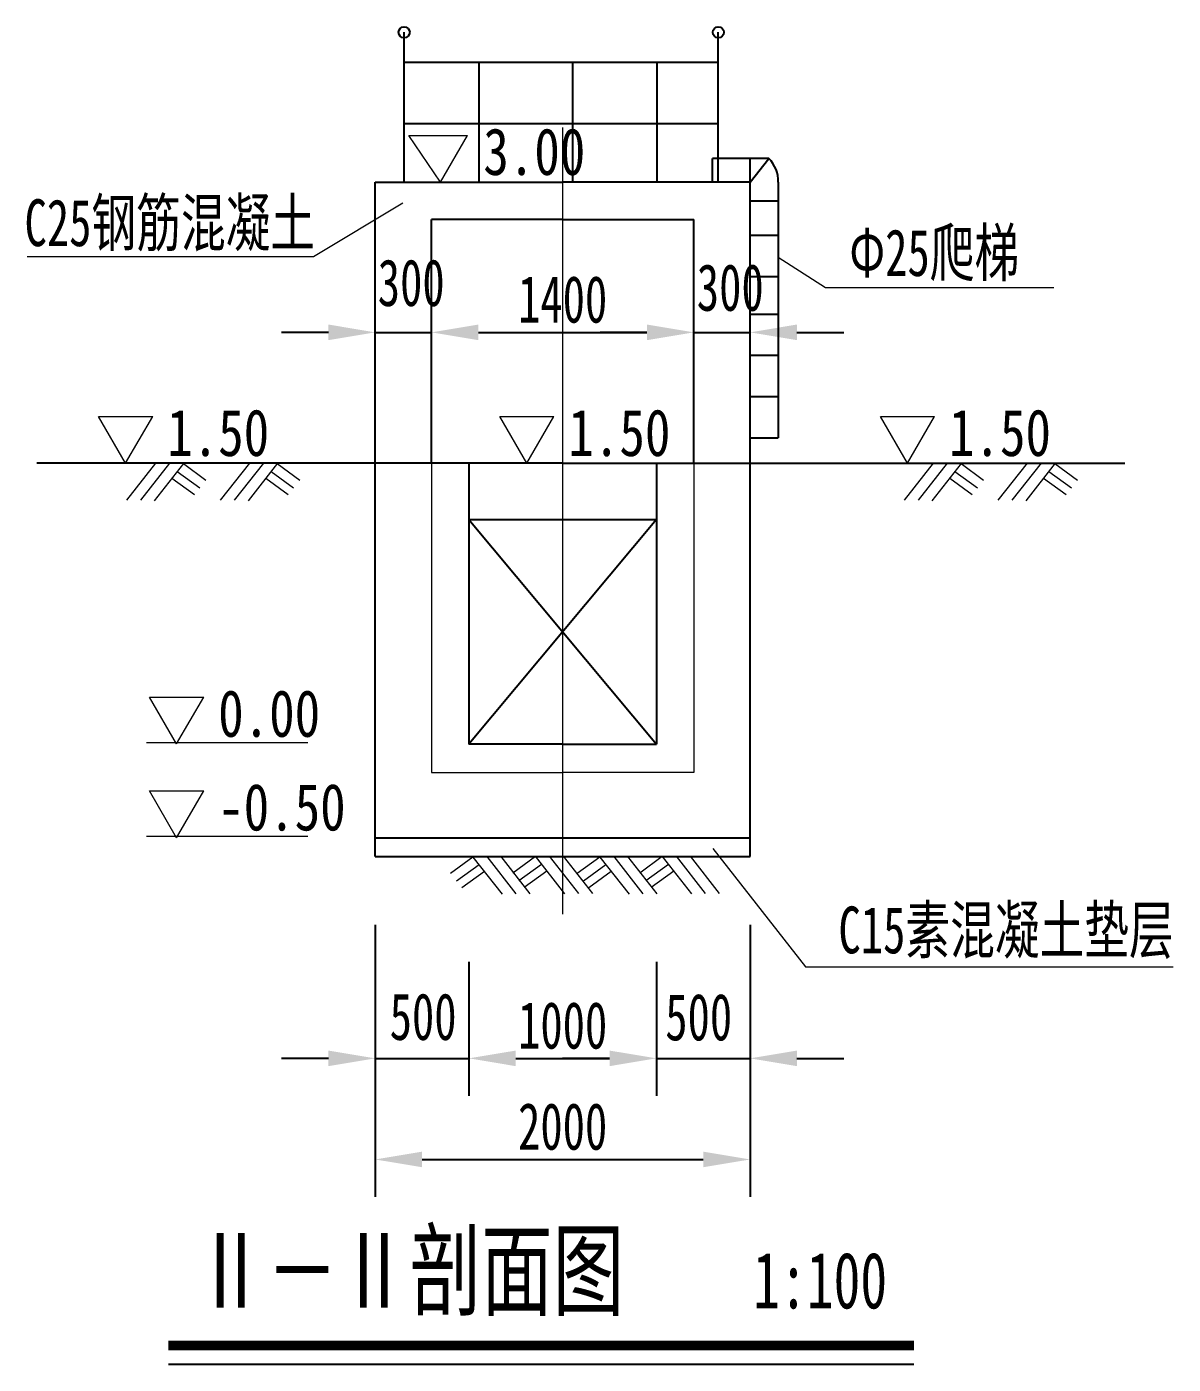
# Model space of a CAD drawing. Header units: millimetres. Extents: x 88 to 508, y 77 to 374.
# Drawn here: x 157.1 to 218.3, y 179.5 to 250.9 of the extents above; entities that cross this region are included whole.
import ezdxf
from ezdxf.lldxf.tags import DXFTag

# ---------------------------------------------------------------- set-up
doc = ezdxf.new("R2010")
doc.units = ezdxf.units.MM
doc.header["$LTSCALE"] = 35
doc.header["$PDMODE"] = 2
doc.header["$PDSIZE"] = 5
for name, color, linetype in [('SG001轮廓', 2, 'Continuous'), ('SG002辅助', 7, 'Continuous'), ('SG003地层', 6, 'Continuous'), ('SG004标注', 9, 'Continuous')]:
    doc.layers.add(name, color=color, linetype=linetype)
doc.styles.add('GB', font='SIMFANG.TTF', dxfattribs={"width": 0.7})
doc.styles.add('LIU1', font='SIMFANG.TTF', dxfattribs={"width": 0.7})
doc.styles.get("Standard").update_dxf_attribs({"font": 'SIMFANG.TTF'})
doc.styles.add('文字', font='SIMFANG.TTF', dxfattribs={"width": 0.8, "height": 2})
tags = doc.linetypes.add('ACAD_ISO04W100', pattern=[30.5, 24, -3, 0.5, -3]).pattern_tags.tags
tags[10:11] = [DXFTag(74, 4), DXFTag(75, 0), DXFTag(340, '0'), DXFTag(46, 1.0), DXFTag(50, 0.0), DXFTag(44, 0.0), DXFTag(45, 0.0)]
tags[8:9] = [DXFTag(74, 4), DXFTag(75, 0), DXFTag(340, '0'), DXFTag(46, 1.0), DXFTag(50, 0.0), DXFTag(44, 0.0), DXFTag(45, 0.0)]
tags[6:7] = [DXFTag(74, 4), DXFTag(75, 0), DXFTag(340, '0'), DXFTag(46, 1.0), DXFTag(50, 0.0), DXFTag(44, 0.0), DXFTag(45, 0.0)]
tags[4:5] = [DXFTag(74, 4), DXFTag(75, 0), DXFTag(340, '0'), DXFTag(46, 1.0), DXFTag(50, 0.0), DXFTag(44, 0.0), DXFTag(45, 0.0)]
tags = doc.linetypes.add('DASHED2', pattern=[9.525, 6.35, -3.175]).pattern_tags.tags
tags[6:7] = [DXFTag(74, 4), DXFTag(75, 0), DXFTag(340, '0'), DXFTag(46, 1.0), DXFTag(50, 0.0), DXFTag(44, 0.0), DXFTag(45, 0.0)]
tags[4:5] = [DXFTag(74, 4), DXFTag(75, 0), DXFTag(340, '0'), DXFTag(46, 1.0), DXFTag(50, 0.0), DXFTag(44, 0.0), DXFTag(45, 0.0)]
doc.dimstyles.new('200', dxfattribs={"dimscale": 0, "dimtxt": 3, "dimasz": 2, "dimexe": 2, "dimexo": 0, "dimgap": 1, "dimtad": 1, "dimdec": 0, "dimlfac": 200, "dimdsep": 46, "dimtxsty": 'GB', "dimblk1": 'ARCHTICK', "dimblk2": 'ARCHTICK', "dimsah": 1, "dimcen": 2.5, "dimdle": 1.5, "dimclrd": 3, "dimclre": 3, "dimclrt": 7, "dimadec": 0, "dimazin": 0, "dimtfac": 1, "dimtdec": 4, "dimtmove": 1, "dimatfit": 3, "dimldrblk": 'ARCHTICK', "dimfxl": 1, "dimtolj": 1, "dimtzin": 0, "dimarcsym": 0})

# ---------------------------------------------------------------- blocks, each defined once
blk = doc.blocks.new('*D11')
at = {"layer": 'Defpoints', "color": 0, "transparency": 16777216}
for p in [(175.715, 200.956), (180.715, 200.956), (180.715, 195.796)]:
    blk.add_point(p, dxfattribs=at)
at = {"layer": 'SG002辅助', "color": 9, "lineweight": -2, "transparency": 16777216}
for p, q in [((175.715, 200.956), (175.715, 193.796)), ((180.715, 200.956), (180.715, 193.796)), ((173.215, 195.796), (170.715, 195.796)), ((175.715, 195.796), (180.715, 195.796)), ((183.215, 195.796), (185.715, 195.796))]:
    blk.add_line(p, q, dxfattribs=at)
at = {"layer": 'SG002辅助', "color": 9, "transparency": 16777216}
for points in [[(173.215, 196.212), (173.215, 195.379), (175.715, 195.796)], [(183.215, 196.212), (183.215, 195.379), (180.715, 195.796)]]:
    blk.add_solid(points, dxfattribs=at)
at = {"layer": 'SG002辅助', "color": 3, "lineweight": 13, "transparency": 16777216, "insert": (178.267, 198.007), "char_height": 2.5, "attachment_point": 5, "style": 'GB'}
blk.add_mtext('\\A1;500', dxfattribs=at)
blk = doc.blocks.new('_ARCHTICK')
at = {"color": 0, "linetype": 'ByBlock', "const_width": 0.15}
blk.add_lwpolyline([(-0.5, -0.5), (0.5, 0.5)], dxfattribs=at)
blk = doc.blocks.new('*D12')
at = {"layer": 'Defpoints', "color": 0, "transparency": 16777216}
for p in [(180.715, 200.956), (190.715, 200.956), (190.715, 195.796)]:
    blk.add_point(p, dxfattribs=at)
at = {"layer": 'SG002辅助', "color": 9, "lineweight": -2, "transparency": 16777216}
for p, q in [((180.715, 200.956), (180.715, 193.796)), ((190.715, 200.956), (190.715, 193.796)), ((183.215, 195.796), (188.215, 195.796))]:
    blk.add_line(p, q, dxfattribs=at)
at = {"layer": 'SG002辅助', "color": 9, "transparency": 16777216}
for points in [[(183.215, 196.212), (183.215, 195.379), (180.715, 195.796)], [(188.215, 196.212), (188.215, 195.379), (190.715, 195.796)]]:
    blk.add_solid(points, dxfattribs=at)
at = {"layer": 'SG002辅助', "color": 3, "lineweight": 13, "transparency": 16777216, "insert": (185.715, 197.546), "char_height": 2.5, "attachment_point": 5, "style": 'GB'}
blk.add_mtext('\\A1;1000', dxfattribs=at)
blk = doc.blocks.new('*D13')
at = {"layer": 'Defpoints', "color": 0, "transparency": 16777216}
for p in [(175.715, 202.923), (195.715, 202.923), (195.715, 190.399)]:
    blk.add_point(p, dxfattribs=at)
at = {"layer": 'SG002辅助', "color": 9, "lineweight": -2, "transparency": 16777216}
for p, q in [((175.715, 202.923), (175.715, 188.399)), ((195.715, 202.923), (195.715, 188.399)), ((178.215, 190.399), (193.215, 190.399))]:
    blk.add_line(p, q, dxfattribs=at)
at = {"layer": 'SG002辅助', "color": 9, "transparency": 16777216}
for points in [[(178.215, 190.816), (178.215, 189.983), (175.715, 190.399)], [(193.215, 190.816), (193.215, 189.983), (195.715, 190.399)]]:
    blk.add_solid(points, dxfattribs=at)
at = {"layer": 'SG002辅助', "color": 3, "lineweight": 13, "transparency": 16777216, "insert": (185.715, 192.149), "char_height": 2.5, "attachment_point": 5, "style": 'GB'}
blk.add_mtext('\\A1;2000', dxfattribs=at)
blk = doc.blocks.new('*D14')
at = {"layer": 'Defpoints', "color": 0, "transparency": 16777216}
for p in [(190.715, 200.956), (195.715, 200.956), (195.715, 195.796)]:
    blk.add_point(p, dxfattribs=at)
at = {"layer": 'SG002辅助', "color": 9, "lineweight": -2, "transparency": 16777216}
for p, q in [((190.715, 200.956), (190.715, 193.796)), ((195.715, 200.956), (195.715, 193.796)), ((188.215, 195.796), (185.715, 195.796)), ((190.715, 195.796), (195.715, 195.796)), ((198.215, 195.796), (200.715, 195.796))]:
    blk.add_line(p, q, dxfattribs=at)
at = {"layer": 'SG002辅助', "color": 9, "transparency": 16777216}
for points in [[(188.215, 196.212), (188.215, 195.379), (190.715, 195.796)], [(198.215, 196.212), (198.215, 195.379), (195.715, 195.796)]]:
    blk.add_solid(points, dxfattribs=at)
at = {"layer": 'SG002辅助', "color": 3, "lineweight": 13, "transparency": 16777216, "insert": (192.976, 197.985), "char_height": 2.5, "attachment_point": 5, "style": 'GB'}
blk.add_mtext('\\A1;500', dxfattribs=at)
blk = doc.blocks.new('*D38')
at = {"layer": 'Defpoints', "color": 0, "transparency": 16777216}
for p in [(178.715, 234.546), (175.715, 232.94), (178.715, 232.94)]:
    blk.add_point(p, dxfattribs=at)
at = {"layer": 'SG002辅助', "color": 9, "lineweight": -2, "transparency": 16777216}
for p, q in [((175.715, 232.94), (175.715, 236.546)), ((178.715, 232.94), (178.715, 236.546)), ((173.215, 234.546), (170.715, 234.546)), ((175.715, 234.546), (178.715, 234.546)), ((181.215, 234.546), (183.715, 234.546))]:
    blk.add_line(p, q, dxfattribs=at)
at = {"layer": 'SG002辅助', "color": 9, "transparency": 16777216}
for points in [[(173.215, 234.963), (173.215, 234.13), (175.715, 234.546)], [(181.215, 234.963), (181.215, 234.13), (178.715, 234.546)]]:
    blk.add_solid(points, dxfattribs=at)
at = {"layer": 'SG002辅助', "color": 3, "lineweight": 13, "transparency": 16777216, "insert": (177.632, 237.182), "char_height": 2.5, "attachment_point": 5, "style": 'GB'}
blk.add_mtext('\\A1;300', dxfattribs=at)
blk = doc.blocks.new('*D39')
at = {"layer": 'Defpoints', "color": 0, "transparency": 16777216}
for p in [(192.715, 234.546), (178.715, 232.94), (192.715, 232.94)]:
    blk.add_point(p, dxfattribs=at)
at = {"layer": 'SG002辅助', "color": 9, "lineweight": -2, "transparency": 16777216}
for p, q in [((178.715, 232.94), (178.715, 236.546)), ((192.715, 232.94), (192.715, 236.546)), ((181.215, 234.546), (190.215, 234.546))]:
    blk.add_line(p, q, dxfattribs=at)
at = {"layer": 'SG002辅助', "color": 9, "transparency": 16777216}
for points in [[(181.215, 234.963), (181.215, 234.13), (178.715, 234.546)], [(190.215, 234.963), (190.215, 234.13), (192.715, 234.546)]]:
    blk.add_solid(points, dxfattribs=at)
at = {"layer": 'SG002辅助', "color": 3, "lineweight": 13, "transparency": 16777216, "insert": (185.715, 236.296), "char_height": 2.5, "attachment_point": 5, "style": 'GB'}
blk.add_mtext('\\A1;1400', dxfattribs=at)
blk = doc.blocks.new('*D40')
at = {"layer": 'Defpoints', "color": 0, "transparency": 16777216}
for p in [(195.715, 234.546), (192.715, 232.94), (195.715, 232.94)]:
    blk.add_point(p, dxfattribs=at)
at = {"layer": 'SG002辅助', "color": 9, "lineweight": -2, "transparency": 16777216}
for p, q in [((192.715, 232.94), (192.715, 236.546)), ((195.715, 232.94), (195.715, 236.546)), ((190.215, 234.546), (187.715, 234.546)), ((192.715, 234.546), (195.715, 234.546)), ((198.215, 234.546), (200.715, 234.546))]:
    blk.add_line(p, q, dxfattribs=at)
at = {"layer": 'SG002辅助', "color": 9, "transparency": 16777216}
for points in [[(190.215, 234.963), (190.215, 234.13), (192.715, 234.546)], [(198.215, 234.963), (198.215, 234.13), (195.715, 234.546)]]:
    blk.add_solid(points, dxfattribs=at)
at = {"layer": 'SG002辅助', "color": 3, "lineweight": 13, "transparency": 16777216, "insert": (194.659, 236.927), "char_height": 2.5, "attachment_point": 5, "style": 'GB'}
blk.add_mtext('\\A1;300', dxfattribs=at)

msp = doc.modelspace()

# ---------------------------------------------------------------- linework, layer by layer
at = {"layer": 'SG001轮廓', "color": 2}
for p, q in [((177.2539, 242.5616), (177.2539, 250.5616)), ((194.0228, 242.5616), (194.0228, 250.5616)), ((181.2539, 242.5616), (181.2539, 248.9611)), ((186.2539, 242.5616), (186.2539, 248.9611)), ((190.7539, 242.5616), (190.7539, 248.9611)), ((196.7154, 243.8233), (193.7154, 243.8233)), ((193.7154, 242.5616), (193.7154, 243.8233)), ((195.7154, 242.5616), (196.7154, 243.8233)), ((195.7154, 242.5616), (195.7154, 243.8233)), ((175.7154, 242.5616), (185.7154, 242.5616)), ((175.7154, 239.5616), (175.7154, 242.5616)), ((195.7154, 242.5616), (185.7154, 242.5616)), ((195.7154, 239.5616), (195.7154, 242.5616)), ((197.2154, 242.5616), (197.2154, 228.9202)), ((195.7154, 241.5616), (197.2154, 241.5616)), ((185.7154, 240.5616), (178.7154, 240.5616)), ((178.7154, 227.5616), (178.7154, 240.5616)), ((185.7154, 240.5616), (192.7154, 240.5616)), ((192.7154, 227.5616), (192.7154, 240.5616)), ((175.7154, 227.5616), (175.7154, 239.5616)), ((195.7154, 239.7254), (197.2154, 239.7254)), ((195.7154, 227.5616), (195.7154, 239.5616)), ((195.7154, 237.5241), (197.2154, 237.5241)), ((195.7154, 237.5241), (197.2154, 237.5241)), ((195.7154, 235.5241), (197.2154, 235.5241)), ((195.7154, 233.3228), (197.2154, 233.3228)), ((195.7154, 231.1215), (197.2154, 231.1215)), ((195.7154, 228.9202), (197.2154, 228.9202)), ((175.7154, 206.5616), (175.7154, 227.5616)), ((178.7154, 227.5616), (175.7154, 227.5616)), ((180.7154, 227.5616), (178.7154, 227.5616)), ((180.7154, 227.5616), (180.7154, 212.5616)), ((185.7154, 227.5616), (180.7154, 227.5616)), ((185.7154, 227.5616), (190.7154, 227.5616)), ((190.7154, 227.5616), (190.7154, 212.5616)), ((190.7154, 227.5616), (192.7154, 227.5616)), ((192.7154, 227.5616), (195.7154, 227.5616)), ((195.7154, 206.5616), (195.7154, 227.5616)), ((180.7154, 224.5616), (190.7154, 212.5616)), ((190.7154, 224.5616), (180.7154, 212.5616)), ((180.7154, 224.5616), (190.7154, 224.5616)), ((185.7154, 212.5616), (180.7154, 212.5616)), ((185.7154, 212.5616), (190.7154, 212.5616)), ((175.7154, 207.5616), (195.7154, 207.5616)), ((175.7154, 206.5616), (195.7154, 206.5616))]:
    msp.add_line(p, q, dxfattribs=at)
at = {"layer": 'SG001轮廓'}
for p, q in [((177.2539, 248.9611), (194.0228, 248.9611)), ((177.2539, 245.688), (194.0228, 245.688))]:
    msp.add_line(p, q, dxfattribs=at)
at = {"layer": 'SG001轮廓', "color": 7, "linetype": 'DASHED2', "lineweight": 13, "ltscale": 0.01}
for p, q in [((178.7154, 227.5616), (178.7154, 211.0616)), ((192.7154, 227.5616), (192.7154, 211.0616)), ((178.7154, 211.0616), (185.7154, 211.0616)), ((192.7154, 211.0616), (185.7154, 211.0616))]:
    msp.add_line(p, q, dxfattribs=at)
at = {"layer": 'SG001轮廓', "color": 7, "lineweight": -3}
msp.add_line((164.6761, 179.4688), (204.4637, 179.4688), dxfattribs=at)
at = {"layer": 'SG001轮廓', "color": 7, "lineweight": -3, "const_width": 0.5}
msp.add_lwpolyline([(164.6761, 180.4688), (204.4637, 180.4688)], dxfattribs=at)
at = {"layer": 'SG001轮廓', "color": 2}
for centre in [(177.2539, 250.5616), (194.0228, 250.5616)]:
    msp.add_circle(centre, 0.2963, dxfattribs=at)
msp.add_arc((195.5717, 242.6402), 1.6456, 357.261212, 45.972075, dxfattribs=at)
at = {"layer": 'SG002辅助', "color": 7, "linetype": 'ACAD_ISO04W100', "lineweight": 13, "ltscale": 0.01}
msp.add_line((185.7154, 203.5004), (185.7154, 245.4785), dxfattribs=at)
at = {"layer": 'SG002辅助', "color": 4, "lineweight": 13}
for p, q in [((177.1914, 241.4504), (172.4147, 238.5795)), ((172.4147, 238.5795), (157.1277, 238.5795)), ((197.2154, 238.5616), (199.7354, 236.9343)), ((199.7354, 236.9343), (211.9344, 236.9343)), ((198.6797, 200.6842), (218.3014, 200.6842))]:
    msp.add_line(p, q, dxfattribs=at)
at = {"layer": 'SG002辅助', "lineweight": 13}
for p, q in [((172.109, 212.6297), (163.5027, 212.6297)), ((172.109, 207.6297), (163.5027, 207.6297)), ((193.7333, 206.9882), (198.6797, 200.6842))]:
    msp.add_line(p, q, dxfattribs=at)
at = {"layer": 'SG003地层', "color": 6}
for p, q in [((175.7154, 227.5616), (157.6584, 227.5616)), ((195.7154, 227.5616), (215.7131, 227.5616))]:
    msp.add_line(p, q, dxfattribs=at)
at = {"layer": 'SG003地层', "color": 6, "lineweight": 0}
for p, q in [((163.9892, 227.5616), (162.4317, 225.5807)), ((164.7341, 227.5616), (163.1767, 225.5807)), ((165.4729, 227.5403), (163.9155, 225.5594)), ((165.1467, 227.1253), (166.3497, 226.25)), ((165.4729, 227.5403), (166.676, 226.665)), ((168.9955, 227.5616), (167.438, 225.5807)), ((169.7405, 227.5616), (168.183, 225.5807)), ((170.496, 227.5616), (168.9218, 225.5594)), ((170.153, 227.1253), (171.356, 226.25)), ((170.4793, 227.5403), (171.6823, 226.665)), ((205.4954, 227.5616), (203.938, 225.5807)), ((206.2404, 227.5616), (204.683, 225.5807)), ((206.9792, 227.5403), (205.4218, 225.5594)), ((206.653, 227.1253), (207.856, 226.25)), ((206.9792, 227.5403), (208.1822, 226.665)), ((210.5017, 227.5616), (208.9443, 225.5807)), ((211.2467, 227.5616), (209.6893, 225.5807)), ((212.0023, 227.5616), (210.4281, 225.5594)), ((211.6593, 227.1253), (212.8623, 226.25)), ((211.9855, 227.5403), (213.1885, 226.665)), ((164.8638, 226.7655), (166.0668, 225.8902)), ((169.8701, 226.7655), (171.0731, 225.8902)), ((206.3701, 226.7655), (207.5731, 225.8902)), ((211.3764, 226.7655), (212.5794, 225.8902)), ((180.9272, 206.5403), (179.7242, 205.665)), ((180.9272, 206.5403), (182.4846, 204.5594)), ((181.666, 206.5616), (183.2234, 204.5807)), ((182.411, 206.5616), (183.9684, 204.5807)), ((184.2605, 206.5616), (183.0575, 205.6863)), ((184.2438, 206.5828), (185.818, 204.5807)), ((184.9993, 206.5828), (186.5568, 204.602)), ((185.7443, 206.5828), (187.3017, 204.602)), ((187.6985, 206.5403), (186.4955, 205.665)), ((187.6985, 206.5403), (189.256, 204.5594)), ((188.4373, 206.5616), (189.9948, 204.5807)), ((189.1823, 206.5616), (190.7398, 204.5807)), ((191.0319, 206.5616), (189.8288, 205.6863)), ((191.0319, 206.5616), (192.5893, 204.5807)), ((191.7707, 206.5828), (193.3281, 204.602)), ((192.5156, 206.5828), (194.0731, 204.602)), ((181.2535, 206.1253), (180.0504, 205.25)), ((181.5363, 205.7655), (180.3333, 204.8902)), ((184.5868, 206.1466), (183.3838, 205.2713)), ((184.8696, 205.7868), (183.6666, 204.9115)), ((188.0248, 206.1253), (186.8218, 205.25)), ((188.3077, 205.7655), (187.1046, 204.8902)), ((191.3581, 206.1466), (190.1551, 205.2713)), ((191.641, 205.7868), (190.438, 204.9115))]:
    msp.add_line(p, q, dxfattribs=at)
at = {"layer": 'SG004标注', "color": 4, "lineweight": 0}
for p, q in [((179.1973, 242.5616), (177.5096, 245.0614)), ((177.5096, 245.0614), (180.6406, 245.0614)), ((179.1973, 242.5616), (180.6406, 245.0614)), ((162.3917, 227.5616), (160.9484, 230.0614)), ((160.9484, 230.0614), (163.835, 230.0614)), ((162.3917, 227.5616), (163.835, 230.0614)), ((182.3619, 230.0614), (185.2484, 230.0614)), ((183.8052, 227.5616), (182.3619, 230.0614)), ((183.8052, 227.5616), (185.2484, 230.0614)), ((202.6726, 230.0614), (205.5592, 230.0614)), ((204.1159, 227.5616), (202.6726, 230.0614)), ((204.1159, 227.5616), (205.5592, 230.0614)), ((163.6694, 215.0748), (166.5559, 215.0748)), ((165.1126, 212.575), (163.6694, 215.0748)), ((165.1126, 212.575), (166.5559, 215.0748)), ((163.6694, 210.0748), (166.5559, 210.0748)), ((165.1126, 207.575), (163.6694, 210.0748)), ((165.1126, 207.575), (166.5559, 210.0748))]:
    msp.add_line(p, q, dxfattribs=at)

# ---------------------------------------------------------------- texts
at = {"layer": 'SG001轮廓', "color": 7, "width": 0.7}
msp.add_text('Ⅱ－Ⅱ剖面图', height=4, dxfattribs=at).set_placement((166.0887, 182.4811))
at = {"layer": 'SG001轮廓', "color": 7, "style": 'LIU1', "width": 0.7}
msp.add_text('1:100', height=3, dxfattribs=at).set_placement((195.8887, 182.449))
at = {"layer": 'SG004标注', "color": 4, "lineweight": 0, "style": '文字', "width": 0.8}
for s, p in [('3.00', (181.4812, 242.9461)), ('1.50', (164.6093, 227.9461)), ('1.50', (186.0228, 227.9461)), ('1.50', (206.3335, 227.9461)), ('0.00', (167.3302, 212.9596)), ('-0.50', (167.3302, 207.9596))]:
    msp.add_text(s, height=2.5, dxfattribs=at).set_placement(p)
at = {"layer": 'SG004标注', "color": 4, "style": 'GB', "width": 0.7}
for s, p in [('C25钢筋混凝土', (156.9946, 239.1491)), ('Φ25爬梯', (201.0128, 237.5507)), ('C15素混凝土垫层', (200.4328, 201.4005))]:
    msp.add_text(s, height=2.5, dxfattribs=at).set_placement(p)

# ---------------------------------------------------------------- dimensions: what is measured, and where the dimension line sits
at = {"layer": 'SG002辅助', "lineweight": 13}
for base, p1, p2, picture, middle in [((178.7154, 234.5463), (175.7154, 232.9397), (178.7154, 232.9397), '*D38', (177.6318, 235.4322)), ((195.7154, 234.5463), (192.7154, 232.9397), (195.7154, 232.9397), '*D40', (194.659, 235.1767)), ((180.7154, 195.7955), (175.7154, 200.9565), (180.7154, 200.9565), '*D11', (178.2666, 196.2574)), ((195.7154, 195.7955), (190.7154, 200.9565), (195.7154, 200.9565), '*D14', (192.9758, 196.2355))]:
    dim = msp.add_linear_dim(base=base, p1=p1, p2=p2, dimstyle='200', override={"dimscale": 1, "dimtxt": 2.5, "dimasz": 2.5, "dimgap": 0.5, "dimlfac": 100, "dimzin": 0, "dimdle": 0, "dimclrd": 9, "dimclre": 9, "dimclrt": 3}, dxfattribs=at)
    dim.commit()
    dim.dimension.update_dxf_attribs({"geometry": picture, "text_midpoint": middle, "dimtype": 160})
for base, p1, p2, picture, middle in [((192.7154, 234.5463), (178.7154, 232.9397), (192.7154, 232.9397), '*D39', (185.7154, 236.2963)), ((195.7154, 190.3992), (175.7154, 202.9233), (195.7154, 202.9233), '*D13', (185.7154, 192.1492)), ((190.7154, 195.7955), (180.7154, 200.9565), (190.7154, 200.9565), '*D12', (185.7154, 197.5455))]:
    dim = msp.add_linear_dim(base=base, p1=p1, p2=p2, dimstyle='200', override={"dimscale": 1, "dimtxt": 2.5, "dimasz": 2.5, "dimgap": 0.5, "dimlfac": 100, "dimzin": 0, "dimdle": 0, "dimclrd": 9, "dimclre": 9, "dimclrt": 3}, dxfattribs=at)
    dim.commit()
    dim.dimension.update_dxf_attribs({"geometry": picture, "text_midpoint": middle})

doc.saveas('drawing.dxf')
